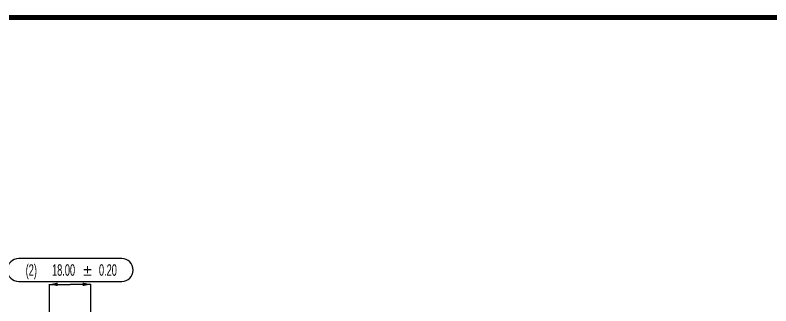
# Model space of a CAD drawing. Header units: millimetres. Extents: x -1 to 407, y -1 to 283.
# Drawn here: x 147.9 to 312.6, y 219.2 to 282.5 of the extents above; entities that cross this region are included whole.
import ezdxf
from ezdxf.enums import TextEntityAlignment as Align

# ---------------------------------------------------------------- set-up
doc = ezdxf.new("R2010")
doc.units = ezdxf.units.MM
doc.header["$LTSCALE"] = 23.1
doc.layers.get('0').update_dxf_attribs({"linetype": 'CONTINUOUS'})
doc.styles.get("Standard").update_dxf_attribs({"font": 'txt', "width": 0.6})
doc.styles.add('TEXTSTYLE_13', font='gdt', dxfattribs={"width": 0.6})
doc.dimstyles.new('DIMSTYLE_1', dxfattribs={"dimtxt": 2.5, "dimasz": 1.8, "dimexe": 0.05, "dimexo": 0.0625, "dimtad": 1, "dimlfac": 2, "dimzin": 0, "dimdsep": 46, "dimtxsty": 'Standard', "dimblk": '_FILLED', "dimblk1": '_FILLED', "dimblk2": '_FILLED', "dimcen": 0.09, "dimadec": 0, "dimazin": 0, "dimtol": 1, "dimtp": 0.2, "dimtm": 0.2, "dimtfac": 1, "dimtofl": 0, "dimtmove": 0, "dimatfit": 3, "dimldrblk": '_FILLED', "dimfxl": 1, "dimtolj": 1, "dimtzin": 0, "dimarcsym": 0})

# ---------------------------------------------------------------- blocks, each defined once
blk = doc.blocks.new('_FILLED')
at = {"color": 0, "linetype": 'ByBlock'}
blk.add_solid([(0, 0), (-1, 0.222), (-1, -0.222)], dxfattribs=at)
blk = doc.blocks.new('*D3')
at = {"color": 2, "linetype": 'Continuous'}
for p, q in [((155.44, 143.91), (155.44, 223.9)), ((155.44, 223.85), (159.94, 223.85)), ((164.44, 223.85), (159.94, 223.85)), ((164.44, 125.67), (164.44, 223.9))]:
    blk.add_line(p, q, dxfattribs=at)
at = {"color": 2, "linetype": 'Continuous', "xscale": 1.8, "yscale": 1.8, "zscale": 1.8, "rotation": 180}
blk.add_blockref('_FILLED', (155.44, 223.85), dxfattribs=at)
at = {"color": 2, "linetype": 'Continuous', "xscale": 1.8, "yscale": 1.8, "zscale": 1.8}
blk.add_blockref('_FILLED', (164.44, 223.85), dxfattribs=at)
at = {"color": 2, "linetype": 'Continuous', "width": 0.6}
for s, p in [('(2) ', (151.74, 225.72)), ('18.00', (158.49, 225.72)), ('0.20', (168.15, 225.72))]:
    blk.add_text(s, height=2.5, dxfattribs=at).set_placement(p, align=Align.CENTER)
at = {"color": 2, "linetype": 'Continuous', "style": 'TEXTSTYLE_13'}
blk.add_text('`', height=2.5, dxfattribs=at).set_placement((163.69, 225.72), align=Align.CENTER)

msp = doc.modelspace()

# ---------------------------------------------------------------- linework, layer by layer
at = {"color": 2, "linetype": 'Continuous'}
for p, q in [((171.1524, 229.473), (148.7357, 229.473)), ((148.7357, 224.473), (171.1524, 224.473))]:
    msp.add_line(p, q, dxfattribs=at)
at = {"color": 7, "linetype": 'Continuous', "const_width": 1.0331}
msp.add_lwpolyline([(405.9954, 281.9972), (0, 281.9972)], dxfattribs=at)
at = {"color": 2, "linetype": 'Continuous'}
for centre, start, end in [((148.7357, 226.973), 90, 270), ((171.1524, 226.973), 270, 90)]:
    msp.add_arc(centre, 2.5, start, end, dxfattribs=at)

# ---------------------------------------------------------------- dimensions: what is measured, and where the dimension line sits
dim = msp.add_linear_dim(base=(164.4441, 223.848), p1=(155.4441, 143.848), p2=(164.4441, 125.6066), text='(2) <>', dimstyle='DIMSTYLE_1', dxfattribs=at)
dim.commit()
dim.dimension.update_dxf_attribs({"geometry": '*D3', "text_midpoint": (159.9441, 223.848), "dimtype": 160})

doc.saveas('drawing.dxf')
